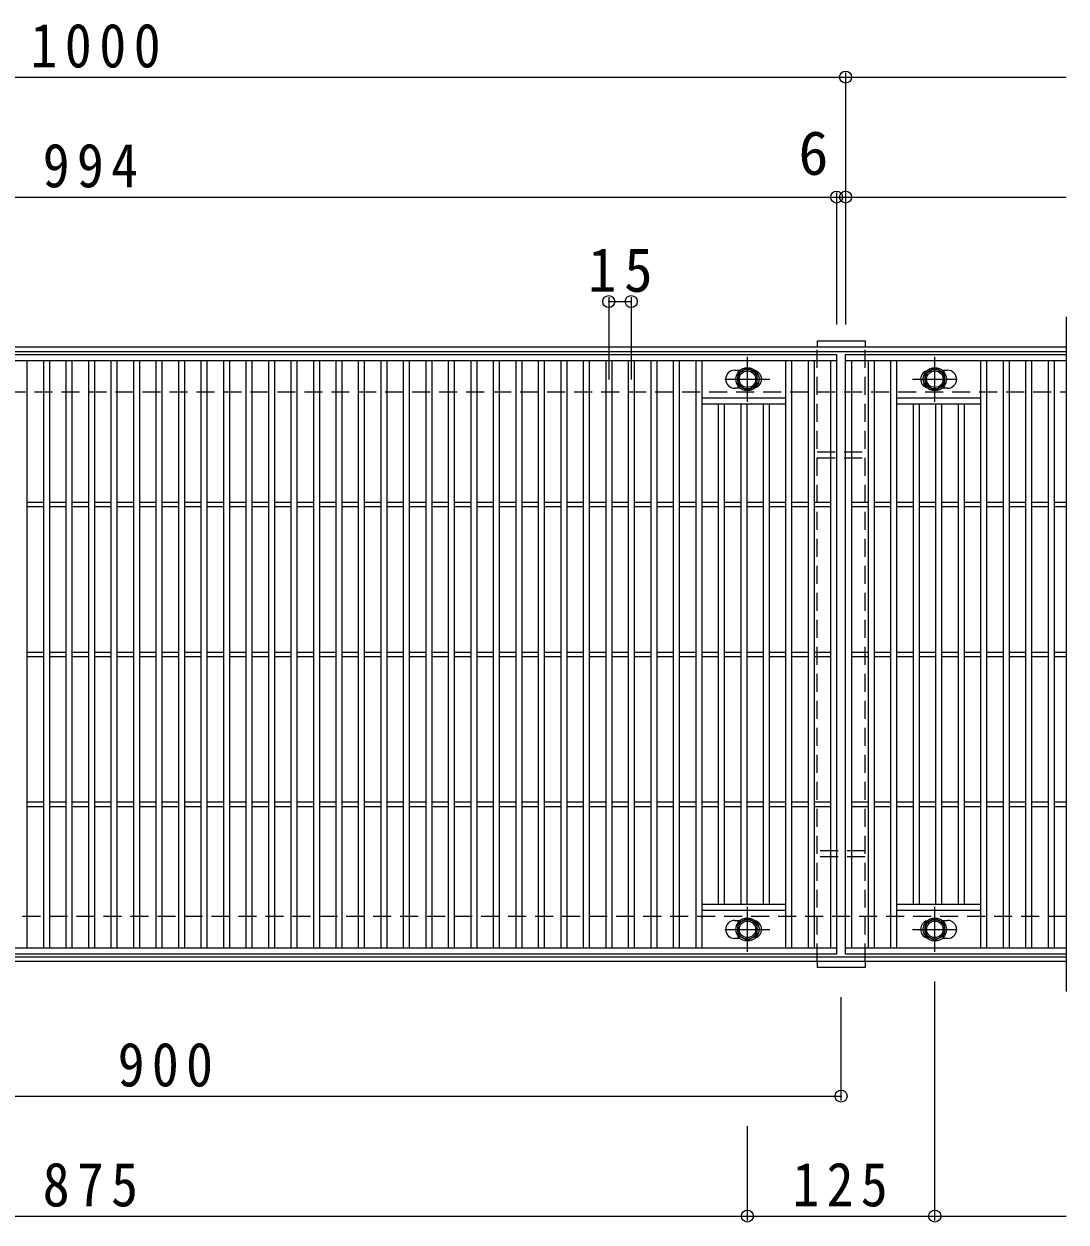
# Model space of a CAD drawing. Units: millimetres at full size, sheet at 1:10. Extents: x -2205 to 2286, y -1959 to 1524.
# Drawn here: x -11 to 684, y 725 to 1524 of the extents above; entities that cross this region are included whole.
import ezdxf
from ezdxf.enums import TextEntityAlignment as Align

# ---------------------------------------------------------------- set-up
doc = ezdxf.new("R2010")
doc.units = ezdxf.units.MM
doc.header["$LTSCALE"] = 10
doc.header["$PDMODE"] = 32
doc.header["$PDSIZE"] = 8
doc.linetypes.add('CHAIN1', pattern=[8, 5, -1, 1, -1])
doc.linetypes.add('DASHED1', pattern=[1.8, 1.2, -0.6])
for name, color, linetype, lineweight in [('C-1_躯体', 2, 'Continuous', 9), ('C-2_仕上', 3, 'Continuous', 9), ('C-4_文字', 7, 'Continuous', 9), ('C-8_ハッチ', 3, 'DASHED1', 9), ('C-B_衛生陶器', 2, 'Continuous', 9)]:
    doc.layers.add(name, color=color, linetype=linetype, lineweight=lineweight)
doc.styles.add('ＭＳ ゴシック', font='')
doc.styles.get('ＭＳ ゴシック').set_extended_font_data('MS Gothic')

msp = doc.modelspace()

# ---------------------------------------------------------------- linework, layer by layer
at = {"layer": 'C-1_躯体'}
for p, q in [((-615.89, 1308.63), (684.11, 1308.63)), ((-615.89, 1305.63), (684.11, 1305.63)), ((684.11, 901.63), (-615.89, 901.63)), ((684.11, 898.63), (-615.89, 898.63))]:
    msp.add_line(p, q, dxfattribs=at)
at = {"layer": 'C-1_躯体', "linetype": 'DASHED1'}
for p, q in [((-615.89, 1278.63), (684.11, 1278.63)), ((684.11, 928.63), (-615.89, 928.63))]:
    msp.add_line(p, q, dxfattribs=at)
at = {"layer": 'C-2_仕上'}
for p, q in [((684.11, 1328.63), (684.11, 878.63)), ((-462.89, 1303.63), (531.11, 1303.63)), ((537.11, 1303.63), (684.11, 1303.63)), ((537.11, 903.63), (537.11, 1303.63)), ((-462.89, 1299.63), (531.11, 1299.63)), ((-8.89, 1299.63), (-8.89, 907.63)), ((2.11, 1299.63), (2.11, 907.63)), ((6.11, 1299.63), (6.11, 907.63)), ((17.11, 1299.63), (17.11, 907.63)), ((21.11, 1299.63), (21.11, 907.63)), ((32.11, 1299.63), (32.11, 907.63)), ((36.11, 1299.63), (36.11, 907.63)), ((47.11, 1299.63), (47.11, 907.63)), ((51.11, 1299.63), (51.11, 907.63)), ((62.11, 1299.63), (62.11, 907.63)), ((66.11, 1299.63), (66.11, 907.63)), ((77.11, 1299.63), (77.11, 907.63)), ((81.11, 1299.63), (81.11, 907.63)), ((92.11, 1299.63), (92.11, 907.63)), ((96.11, 1299.63), (96.11, 907.63)), ((107.11, 1299.63), (107.11, 907.63)), ((111.11, 1299.63), (111.11, 907.63)), ((122.11, 1299.63), (122.11, 907.63)), ((126.11, 1299.63), (126.11, 907.63)), ((137.11, 1299.63), (137.11, 907.63)), ((141.11, 1299.63), (141.11, 907.63)), ((152.11, 1299.63), (152.11, 907.63)), ((156.11, 1299.63), (156.11, 907.63)), ((167.11, 1299.63), (167.11, 907.63)), ((171.11, 1299.63), (171.11, 907.63)), ((182.11, 1299.63), (182.11, 907.63)), ((186.11, 1299.63), (186.11, 907.63)), ((197.11, 1299.63), (197.11, 907.63)), ((201.11, 1299.63), (201.11, 907.63)), ((212.11, 1299.63), (212.11, 907.63)), ((216.11, 1299.63), (216.11, 907.63)), ((227.11, 1299.63), (227.11, 907.63)), ((231.11, 1299.63), (231.11, 907.63)), ((242.11, 1299.63), (242.11, 907.63)), ((246.11, 1299.63), (246.11, 907.63)), ((257.11, 1299.63), (257.11, 907.63)), ((261.11, 1299.63), (261.11, 907.63)), ((272.11, 1299.63), (272.11, 907.63)), ((276.11, 1299.63), (276.11, 907.63)), ((287.11, 1299.63), (287.11, 907.63)), ((291.11, 1299.63), (291.11, 907.63)), ((302.11, 1299.63), (302.11, 907.63)), ((306.11, 1299.63), (306.11, 907.63)), ((317.11, 1299.63), (317.11, 907.63)), ((321.11, 1299.63), (321.11, 907.63)), ((332.11, 1299.63), (332.11, 907.63)), ((336.11, 1299.63), (336.11, 907.63)), ((347.11, 1299.63), (347.11, 907.63)), ((351.11, 1299.63), (351.11, 907.63)), ((362.11, 1299.63), (362.11, 907.63)), ((366.11, 1299.63), (366.11, 907.63)), ((377.11, 1299.63), (377.11, 907.63)), ((381.11, 1299.63), (381.11, 907.63)), ((392.11, 1299.63), (392.11, 907.63)), ((396.11, 1299.63), (396.11, 907.63)), ((407.11, 1299.63), (407.11, 907.63)), ((411.11, 1299.63), (411.11, 907.63)), ((422.11, 1299.63), (422.11, 907.63)), ((426.11, 1299.63), (426.11, 907.63)), ((437.11, 1299.63), (437.11, 907.63)), ((441.11, 1299.63), (441.11, 907.63)), ((497.11, 1299.63), (497.11, 907.63)), ((501.11, 1299.63), (501.11, 907.63)), ((512.11, 1299.63), (512.11, 907.63)), ((516.11, 1299.63), (516.11, 907.63)), ((527.11, 1299.63), (527.11, 907.63)), ((537.11, 1299.63), (684.11, 1299.63)), ((541.11, 1299.63), (541.11, 907.63)), ((552.11, 1299.63), (552.11, 907.63)), ((556.11, 1299.63), (556.11, 907.63)), ((567.11, 1299.63), (567.11, 907.63)), ((571.11, 1299.63), (571.11, 907.63)), ((627.11, 1299.63), (627.11, 907.63)), ((631.11, 1299.63), (631.11, 907.63)), ((642.11, 1299.63), (642.11, 907.63)), ((646.11, 1299.63), (646.11, 907.63)), ((657.11, 1299.63), (657.11, 907.63)), ((661.11, 1299.63), (661.11, 907.63)), ((672.11, 1299.63), (672.11, 907.63)), ((676.11, 1299.63), (676.11, 907.63)), ((463.11, 1293.13), (466.7, 1293.13)), ((601.51, 1293.13), (605.11, 1293.13)), ((466.7, 1281.13), (463.11, 1281.13)), ((605.11, 1281.13), (601.51, 1281.13)), ((441.11, 1274.63), (497.11, 1274.63)), ((571.11, 1274.63), (627.11, 1274.63)), ((441.11, 1270.63), (497.11, 1270.63)), ((452.11, 1270.63), (452.11, 936.63)), ((456.11, 1270.63), (456.11, 936.63)), ((467.11, 1270.63), (467.11, 936.63)), ((471.11, 1270.63), (471.11, 936.63)), ((482.11, 1270.63), (482.11, 936.63)), ((486.11, 1270.63), (486.11, 936.63)), ((571.11, 1270.63), (627.11, 1270.63)), ((582.11, 1270.63), (582.11, 936.63)), ((586.11, 1270.63), (586.11, 936.63)), ((597.11, 1270.63), (597.11, 936.63)), ((601.11, 1270.63), (601.11, 936.63)), ((612.11, 1270.63), (612.11, 936.63)), ((616.11, 1270.63), (616.11, 936.63)), ((-8.89, 1205.13), (2.11, 1205.13)), ((-8.89, 1202.13), (2.11, 1202.13)), ((6.11, 1205.13), (17.11, 1205.13)), ((6.11, 1202.13), (17.11, 1202.13)), ((21.11, 1205.13), (32.11, 1205.13)), ((21.11, 1202.13), (32.11, 1202.13)), ((36.11, 1205.13), (47.11, 1205.13)), ((36.11, 1202.13), (47.11, 1202.13)), ((51.11, 1205.13), (62.11, 1205.13)), ((51.11, 1202.13), (62.11, 1202.13)), ((66.11, 1205.13), (77.11, 1205.13)), ((66.11, 1202.13), (77.11, 1202.13)), ((81.11, 1205.13), (92.11, 1205.13)), ((81.11, 1202.13), (92.11, 1202.13)), ((96.11, 1205.13), (107.11, 1205.13)), ((96.11, 1202.13), (107.11, 1202.13)), ((111.11, 1205.13), (122.11, 1205.13)), ((111.11, 1202.13), (122.11, 1202.13)), ((126.11, 1205.13), (137.11, 1205.13)), ((126.11, 1202.13), (137.11, 1202.13)), ((141.11, 1205.13), (152.11, 1205.13)), ((141.11, 1202.13), (152.11, 1202.13)), ((156.11, 1205.13), (167.11, 1205.13)), ((156.11, 1202.13), (167.11, 1202.13)), ((171.11, 1205.13), (182.11, 1205.13)), ((171.11, 1202.13), (182.11, 1202.13)), ((186.11, 1205.13), (197.11, 1205.13)), ((186.11, 1202.13), (197.11, 1202.13)), ((201.11, 1205.13), (212.11, 1205.13)), ((201.11, 1202.13), (212.11, 1202.13)), ((216.11, 1205.13), (227.11, 1205.13)), ((216.11, 1202.13), (227.11, 1202.13)), ((231.11, 1205.13), (242.11, 1205.13)), ((231.11, 1202.13), (242.11, 1202.13)), ((246.11, 1205.13), (257.11, 1205.13)), ((246.11, 1202.13), (257.11, 1202.13)), ((261.11, 1205.13), (272.11, 1205.13)), ((261.11, 1202.13), (272.11, 1202.13)), ((276.11, 1205.13), (287.11, 1205.13)), ((276.11, 1202.13), (287.11, 1202.13)), ((291.11, 1205.13), (302.11, 1205.13)), ((291.11, 1202.13), (302.11, 1202.13)), ((306.11, 1205.13), (317.11, 1205.13)), ((306.11, 1202.13), (317.11, 1202.13)), ((321.11, 1205.13), (332.11, 1205.13)), ((321.11, 1202.13), (332.11, 1202.13)), ((336.11, 1205.13), (347.11, 1205.13)), ((336.11, 1202.13), (347.11, 1202.13)), ((351.11, 1205.13), (362.11, 1205.13)), ((351.11, 1202.13), (362.11, 1202.13)), ((366.11, 1205.13), (377.11, 1205.13)), ((366.11, 1202.13), (377.11, 1202.13)), ((381.11, 1205.13), (392.11, 1205.13)), ((381.11, 1202.13), (392.11, 1202.13)), ((396.11, 1205.13), (407.11, 1205.13)), ((396.11, 1202.13), (407.11, 1202.13)), ((411.11, 1205.13), (422.11, 1205.13)), ((411.11, 1202.13), (422.11, 1202.13)), ((426.11, 1205.13), (437.11, 1205.13)), ((426.11, 1202.13), (437.11, 1202.13)), ((441.11, 1205.13), (452.11, 1205.13)), ((441.11, 1202.13), (452.11, 1202.13)), ((456.11, 1205.13), (467.11, 1205.13)), ((456.11, 1202.13), (467.11, 1202.13)), ((471.11, 1205.13), (482.11, 1205.13)), ((471.11, 1202.13), (482.11, 1202.13)), ((486.11, 1205.13), (497.11, 1205.13)), ((486.11, 1202.13), (497.11, 1202.13)), ((501.11, 1205.13), (512.11, 1205.13)), ((501.11, 1202.13), (512.11, 1202.13)), ((516.11, 1205.13), (527.11, 1205.13)), ((516.11, 1202.13), (527.11, 1202.13)), ((541.11, 1205.13), (552.11, 1205.13)), ((541.11, 1202.13), (552.11, 1202.13)), ((556.11, 1205.13), (567.11, 1205.13)), ((556.11, 1202.13), (567.11, 1202.13)), ((571.11, 1205.13), (582.11, 1205.13)), ((571.11, 1202.13), (582.11, 1202.13)), ((586.11, 1205.13), (597.11, 1205.13)), ((586.11, 1202.13), (597.11, 1202.13)), ((601.11, 1205.13), (612.11, 1205.13)), ((601.11, 1202.13), (612.11, 1202.13)), ((616.11, 1205.13), (627.11, 1205.13)), ((616.11, 1202.13), (627.11, 1202.13)), ((631.11, 1205.13), (642.11, 1205.13)), ((631.11, 1202.13), (642.11, 1202.13)), ((646.11, 1205.13), (657.11, 1205.13)), ((646.11, 1202.13), (657.11, 1202.13)), ((661.11, 1205.13), (672.11, 1205.13)), ((661.11, 1202.13), (672.11, 1202.13)), ((676.11, 1205.13), (684.11, 1205.13)), ((676.11, 1202.13), (684.11, 1202.13)), ((-8.89, 1105.13), (2.11, 1105.13)), ((6.11, 1105.13), (17.11, 1105.13)), ((21.11, 1105.13), (32.11, 1105.13)), ((36.11, 1105.13), (47.11, 1105.13)), ((51.11, 1105.13), (62.11, 1105.13)), ((66.11, 1105.13), (77.11, 1105.13)), ((81.11, 1105.13), (92.11, 1105.13)), ((96.11, 1105.13), (107.11, 1105.13)), ((111.11, 1105.13), (122.11, 1105.13)), ((126.11, 1105.13), (137.11, 1105.13)), ((141.11, 1105.13), (152.11, 1105.13)), ((156.11, 1105.13), (167.11, 1105.13)), ((171.11, 1105.13), (182.11, 1105.13)), ((186.11, 1105.13), (197.11, 1105.13)), ((201.11, 1105.13), (212.11, 1105.13)), ((216.11, 1105.13), (227.11, 1105.13)), ((231.11, 1105.13), (242.11, 1105.13)), ((246.11, 1105.13), (257.11, 1105.13)), ((261.11, 1105.13), (272.11, 1105.13)), ((276.11, 1105.13), (287.11, 1105.13)), ((291.11, 1105.13), (302.11, 1105.13)), ((306.11, 1105.13), (317.11, 1105.13)), ((321.11, 1105.13), (332.11, 1105.13)), ((336.11, 1105.13), (347.11, 1105.13)), ((351.11, 1105.13), (362.11, 1105.13)), ((366.11, 1105.13), (377.11, 1105.13)), ((381.11, 1105.13), (392.11, 1105.13)), ((396.11, 1105.13), (407.11, 1105.13)), ((411.11, 1105.13), (422.11, 1105.13)), ((426.11, 1105.13), (437.11, 1105.13)), ((441.11, 1105.13), (452.11, 1105.13)), ((456.11, 1105.13), (467.11, 1105.13)), ((471.11, 1105.13), (482.11, 1105.13)), ((486.11, 1105.13), (497.11, 1105.13)), ((501.11, 1105.13), (512.11, 1105.13)), ((516.11, 1105.13), (527.11, 1105.13)), ((541.11, 1105.13), (552.11, 1105.13)), ((556.11, 1105.13), (567.11, 1105.13)), ((571.11, 1105.13), (582.11, 1105.13)), ((586.11, 1105.13), (597.11, 1105.13)), ((601.11, 1105.13), (612.11, 1105.13)), ((616.11, 1105.13), (627.11, 1105.13)), ((631.11, 1105.13), (642.11, 1105.13)), ((646.11, 1105.13), (657.11, 1105.13)), ((661.11, 1105.13), (672.11, 1105.13)), ((676.11, 1105.13), (684.11, 1105.13)), ((-8.89, 1102.13), (2.11, 1102.13)), ((6.11, 1102.13), (17.11, 1102.13)), ((21.11, 1102.13), (32.11, 1102.13)), ((36.11, 1102.13), (47.11, 1102.13)), ((51.11, 1102.13), (62.11, 1102.13)), ((66.11, 1102.13), (77.11, 1102.13)), ((81.11, 1102.13), (92.11, 1102.13)), ((96.11, 1102.13), (107.11, 1102.13)), ((111.11, 1102.13), (122.11, 1102.13)), ((126.11, 1102.13), (137.11, 1102.13)), ((141.11, 1102.13), (152.11, 1102.13)), ((156.11, 1102.13), (167.11, 1102.13)), ((171.11, 1102.13), (182.11, 1102.13)), ((186.11, 1102.13), (197.11, 1102.13)), ((201.11, 1102.13), (212.11, 1102.13)), ((216.11, 1102.13), (227.11, 1102.13)), ((231.11, 1102.13), (242.11, 1102.13)), ((246.11, 1102.13), (257.11, 1102.13)), ((261.11, 1102.13), (272.11, 1102.13)), ((276.11, 1102.13), (287.11, 1102.13)), ((291.11, 1102.13), (302.11, 1102.13)), ((306.11, 1102.13), (317.11, 1102.13)), ((321.11, 1102.13), (332.11, 1102.13)), ((336.11, 1102.13), (347.11, 1102.13)), ((351.11, 1102.13), (362.11, 1102.13)), ((366.11, 1102.13), (377.11, 1102.13)), ((381.11, 1102.13), (392.11, 1102.13)), ((396.11, 1102.13), (407.11, 1102.13)), ((411.11, 1102.13), (422.11, 1102.13)), ((426.11, 1102.13), (437.11, 1102.13)), ((441.11, 1102.13), (452.11, 1102.13)), ((456.11, 1102.13), (467.11, 1102.13)), ((471.11, 1102.13), (482.11, 1102.13)), ((486.11, 1102.13), (497.11, 1102.13)), ((501.11, 1102.13), (512.11, 1102.13)), ((516.11, 1102.13), (527.11, 1102.13)), ((541.11, 1102.13), (552.11, 1102.13)), ((556.11, 1102.13), (567.11, 1102.13)), ((571.11, 1102.13), (582.11, 1102.13)), ((586.11, 1102.13), (597.11, 1102.13)), ((601.11, 1102.13), (612.11, 1102.13)), ((616.11, 1102.13), (627.11, 1102.13)), ((631.11, 1102.13), (642.11, 1102.13)), ((646.11, 1102.13), (657.11, 1102.13)), ((661.11, 1102.13), (672.11, 1102.13)), ((676.11, 1102.13), (684.11, 1102.13)), ((-8.89, 1005.13), (2.11, 1005.13)), ((-8.89, 1002.13), (2.11, 1002.13)), ((6.11, 1005.13), (17.11, 1005.13)), ((6.11, 1002.13), (17.11, 1002.13)), ((21.11, 1005.13), (32.11, 1005.13)), ((21.11, 1002.13), (32.11, 1002.13)), ((36.11, 1005.13), (47.11, 1005.13)), ((36.11, 1002.13), (47.11, 1002.13)), ((51.11, 1005.13), (62.11, 1005.13)), ((51.11, 1002.13), (62.11, 1002.13)), ((66.11, 1005.13), (77.11, 1005.13)), ((66.11, 1002.13), (77.11, 1002.13)), ((81.11, 1005.13), (92.11, 1005.13)), ((81.11, 1002.13), (92.11, 1002.13)), ((96.11, 1005.13), (107.11, 1005.13)), ((96.11, 1002.13), (107.11, 1002.13)), ((111.11, 1005.13), (122.11, 1005.13)), ((111.11, 1002.13), (122.11, 1002.13)), ((126.11, 1005.13), (137.11, 1005.13)), ((126.11, 1002.13), (137.11, 1002.13)), ((141.11, 1005.13), (152.11, 1005.13)), ((141.11, 1002.13), (152.11, 1002.13)), ((156.11, 1005.13), (167.11, 1005.13)), ((156.11, 1002.13), (167.11, 1002.13)), ((171.11, 1005.13), (182.11, 1005.13)), ((171.11, 1002.13), (182.11, 1002.13)), ((186.11, 1005.13), (197.11, 1005.13)), ((186.11, 1002.13), (197.11, 1002.13)), ((201.11, 1005.13), (212.11, 1005.13)), ((201.11, 1002.13), (212.11, 1002.13)), ((216.11, 1005.13), (227.11, 1005.13)), ((216.11, 1002.13), (227.11, 1002.13)), ((231.11, 1005.13), (242.11, 1005.13)), ((231.11, 1002.13), (242.11, 1002.13)), ((246.11, 1005.13), (257.11, 1005.13)), ((246.11, 1002.13), (257.11, 1002.13)), ((261.11, 1005.13), (272.11, 1005.13)), ((261.11, 1002.13), (272.11, 1002.13)), ((276.11, 1005.13), (287.11, 1005.13)), ((276.11, 1002.13), (287.11, 1002.13)), ((291.11, 1005.13), (302.11, 1005.13)), ((291.11, 1002.13), (302.11, 1002.13)), ((306.11, 1005.13), (317.11, 1005.13)), ((306.11, 1002.13), (317.11, 1002.13)), ((321.11, 1005.13), (332.11, 1005.13)), ((321.11, 1002.13), (332.11, 1002.13)), ((336.11, 1005.13), (347.11, 1005.13)), ((336.11, 1002.13), (347.11, 1002.13)), ((351.11, 1005.13), (362.11, 1005.13)), ((351.11, 1002.13), (362.11, 1002.13)), ((366.11, 1005.13), (377.11, 1005.13)), ((366.11, 1002.13), (377.11, 1002.13)), ((381.11, 1005.13), (392.11, 1005.13)), ((381.11, 1002.13), (392.11, 1002.13)), ((396.11, 1005.13), (407.11, 1005.13)), ((396.11, 1002.13), (407.11, 1002.13)), ((411.11, 1005.13), (422.11, 1005.13)), ((411.11, 1002.13), (422.11, 1002.13)), ((426.11, 1005.13), (437.11, 1005.13)), ((426.11, 1002.13), (437.11, 1002.13)), ((441.11, 1005.13), (452.11, 1005.13)), ((441.11, 1002.13), (452.11, 1002.13)), ((456.11, 1005.13), (467.11, 1005.13)), ((456.11, 1002.13), (467.11, 1002.13)), ((471.11, 1005.13), (482.11, 1005.13)), ((471.11, 1002.13), (482.11, 1002.13)), ((486.11, 1005.13), (497.11, 1005.13)), ((486.11, 1002.13), (497.11, 1002.13)), ((501.11, 1005.13), (512.11, 1005.13)), ((501.11, 1002.13), (512.11, 1002.13)), ((516.11, 1005.13), (527.11, 1005.13)), ((516.11, 1002.13), (527.11, 1002.13)), ((541.11, 1005.13), (552.11, 1005.13)), ((541.11, 1002.13), (552.11, 1002.13)), ((556.11, 1005.13), (567.11, 1005.13)), ((556.11, 1002.13), (567.11, 1002.13)), ((571.11, 1005.13), (582.11, 1005.13)), ((571.11, 1002.13), (582.11, 1002.13)), ((586.11, 1005.13), (597.11, 1005.13)), ((586.11, 1002.13), (597.11, 1002.13)), ((601.11, 1005.13), (612.11, 1005.13)), ((601.11, 1002.13), (612.11, 1002.13)), ((616.11, 1005.13), (627.11, 1005.13)), ((616.11, 1002.13), (627.11, 1002.13)), ((631.11, 1005.13), (642.11, 1005.13)), ((631.11, 1002.13), (642.11, 1002.13)), ((646.11, 1005.13), (657.11, 1005.13)), ((646.11, 1002.13), (657.11, 1002.13)), ((661.11, 1005.13), (672.11, 1005.13)), ((661.11, 1002.13), (672.11, 1002.13)), ((676.11, 1005.13), (684.11, 1005.13)), ((676.11, 1002.13), (684.11, 1002.13)), ((497.11, 936.63), (441.11, 936.63)), ((627.11, 936.63), (571.11, 936.63)), ((497.11, 932.63), (441.11, 932.63)), ((627.11, 932.63), (571.11, 932.63)), ((463.11, 926.13), (466.7, 926.13)), ((601.51, 926.13), (605.11, 926.13)), ((466.7, 914.13), (463.11, 914.13)), ((605.11, 914.13), (601.51, 914.13)), ((531.11, 907.63), (-462.89, 907.63)), ((684.11, 907.63), (537.11, 907.63)), ((684.11, 903.63), (537.11, 903.63))]:
    msp.add_line(p, q, dxfattribs=at)
msp.add_lwpolyline([(531.11, 1303.63), (531.11, 903.63), (-462.89, 903.63)], dxfattribs=at)
for centre, start, end in [((463.11, 1287.13), 90, 180), ((463.11, 1287.13), 180, 270), ((475.11, 1287.13), 0, 73.66518), ((475.11, 1287.13), 286.33482, 0), ((593.11, 1287.13), 106.33482, 180), ((593.11, 1287.13), 180, 253.66518), ((605.11, 1287.13), 0, 90), ((605.11, 1287.13), 270, 0), ((463.11, 920.13), 90, 180), ((463.11, 920.13), 180, 270), ((475.11, 920.13), 0, 73.66518), ((475.11, 920.13), 286.33482, 0), ((593.11, 920.13), 106.33482, 180), ((593.11, 920.13), 180, 253.66518), ((605.11, 920.13), 0, 90), ((605.11, 920.13), 270, 0)]:
    msp.add_arc(centre, 6, start, end, dxfattribs=at)
at = {"layer": 'C-4_文字'}
for p, q in [((-462.89, 1488.63), (537.11, 1488.63)), ((537.11, 1491.63), (537.11, 1323.63)), ((537.11, 1488.63), (684.11, 1488.63)), ((-462.89, 1408.63), (531.11, 1408.63)), ((531.11, 1411.63), (531.11, 1323.63)), ((531.11, 1408.63), (537.11, 1408.63)), ((537.11, 1408.63), (684.11, 1408.63)), ((379.11, 1341.93), (379.11, 1286.9)), ((379.11, 1338.93), (394.11, 1338.93)), ((394.11, 1341.93), (394.11, 1286.9)), ((596.61, 725.93), (596.61, 885.43)), ((534.11, 805.93), (534.11, 874.93)), ((-365.89, 808.93), (534.11, 808.93)), ((471.61, 725.93), (471.61, 788.94)), ((-403.39, 728.93), (471.61, 728.93)), ((471.61, 728.93), (596.61, 728.93)), ((596.61, 728.93), (684.11, 728.93))]:
    msp.add_line(p, q, dxfattribs=at)
for p in [(537.11, 1488.63), (531.11, 1408.63), (537.11, 1408.63), (379.11, 1338.93), (394.11, 1338.93), (534.11, 808.93), (471.61, 728.93), (596.61, 728.93)]:
    msp.add_point(p, dxfattribs=at)
at = {"layer": 'C-8_ハッチ', "linetype": 'Continuous'}
for p, q in [((518.11, 1312.63), (550.11, 1312.63)), ((518.11, 1312.63), (518.11, 1308.63)), ((550.11, 1312.63), (550.11, 1308.63)), ((518.11, 898.63), (518.11, 894.63)), ((550.11, 898.63), (550.11, 894.63)), ((550.11, 894.63), (518.11, 894.63))]:
    msp.add_line(p, q, dxfattribs=at)
at = {"layer": 'C-8_ハッチ'}
for p, q in [((518.11, 1308.63), (550.11, 1308.63)), ((518.11, 898.63), (518.11, 1308.63)), ((550.11, 898.63), (550.11, 1308.63)), ((518.11, 1238.63), (550.11, 1238.63)), ((518.11, 1234.63), (550.11, 1234.63)), ((550.11, 972.63), (518.11, 972.63)), ((550.11, 968.63), (518.11, 968.63)), ((550.11, 898.63), (518.11, 898.63))]:
    msp.add_line(p, q, dxfattribs=at)
at = {"layer": 'C-B_衛生陶器', "color": 7, "linetype": 'CHAIN1'}
for p, q in [((471.61, 1272.13), (471.61, 1302.13)), ((596.61, 1272.13), (596.61, 1302.13)), ((456.61, 1287.13), (486.61, 1287.13)), ((581.61, 1287.13), (611.61, 1287.13)), ((471.61, 905.13), (471.61, 935.13)), ((596.61, 905.13), (596.61, 935.13)), ((456.61, 920.13), (486.61, 920.13)), ((581.61, 920.13), (611.61, 920.13))]:
    msp.add_line(p, q, dxfattribs=at)
at = {"layer": 'C-B_衛生陶器'}
for points in [[(465.11, 1283.38), (471.61, 1279.63), (478.1, 1283.38), (478.1, 1290.88), (471.61, 1294.63), (465.11, 1290.88)], [(590.11, 1283.38), (596.61, 1279.63), (603.1, 1283.38), (603.1, 1290.88), (596.61, 1294.63), (590.11, 1290.88)], [(465.11, 916.38), (471.61, 912.63), (478.1, 916.38), (478.1, 923.88), (471.61, 927.63), (465.11, 923.88)], [(590.11, 916.38), (596.61, 912.63), (603.1, 916.38), (603.1, 923.88), (596.61, 927.63), (590.11, 923.88)]]:
    msp.add_lwpolyline(points, close=True, dxfattribs=at)
for centre, radius in [((471.61, 1287.13), 7.75), ((596.61, 1287.13), 7.75), ((471.61, 1287.13), 6.5), ((471.61, 1287.13), 5.5), ((596.61, 1287.13), 6.5), ((596.61, 1287.13), 5.5), ((471.61, 920.13), 7.75), ((596.61, 920.13), 7.75), ((471.61, 920.13), 6.5), ((471.61, 920.13), 5.5), ((596.61, 920.13), 6.5), ((596.61, 920.13), 5.5)]:
    msp.add_circle(centre, radius, dxfattribs=at)

# ---------------------------------------------------------------- texts
at = {"layer": 'C-4_文字', "color": 2, "style": 'ＭＳ ゴシック'}
msp.add_text('6', height=29.33, dxfattribs=at).set_placement((505.64, 1414.63), align=Align.BOTTOM_LEFT)
at = {"layer": 'C-4_文字', "color": 2, "char_height": 29.33, "attachment_point": 7, "style": 'ＭＳ ゴシック'}
for s, insert in [('\\T1.28;\\W0.9;1000', (-6.64, 1494.63)), ('\\T1.27;\\W0.9;994', (1.61, 1414.63)), ('\\T1.27;\\W0.95;15', (365.36, 1344.93)), ('\\T1.27;\\W0.9;900', (51.61, 814.93)), ('\\T1.27;\\W0.9;875', (1.61, 734.93)), ('\\T1.27;\\W0.9;125', (501.61, 734.93))]:
    msp.add_mtext(s, dxfattribs=dict(at, insert=insert))

doc.saveas('drawing.dxf')
